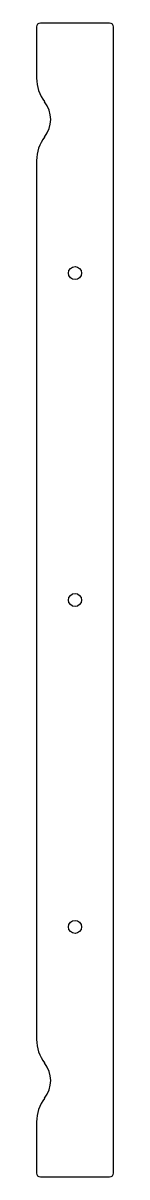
# Model space of a CAD drawing. Header units: millimetres. Extents: x 161 to 182, y -150 to 150.
import ezdxf

# ---------------------------------------------------------------- set-up
doc = ezdxf.new("R2010")
doc.units = ezdxf.units.MM

msp = doc.modelspace()

# ---------------------------------------------------------------- linework, layer by layer
at = {"color": 7, "linetype": 'Continuous', "lineweight": 25}
for p, q in [((161.5, 149), (161.5, 135.7)), ((180.5, 150), (162.5, 150)), ((181.5, -149), (181.5, 149)), ((161.5, 114.23), (161.5, -114.23)), ((161.5, -135.7), (161.5, -149)), ((162.5, -150), (180.5, -150))]:
    msp.add_line(p, q, dxfattribs=at)
for centre in [(171.5, 85), (171.5, 0), (171.5, -85)]:
    msp.add_circle(centre, 1.7, dxfattribs=at)
for centre, radius, start, end in [((180.5, 149), 1, 0, 90), ((162.5, 149), 1, 90, 180), ((171.5, 135.7), 10, 180, 217.8287), ((157.68, 124.96), 7.5, 322.1713, 37.8287), ((171.5, 114.23), 10, 142.1713, 180), ((171.5, -114.23), 10, 180, 217.8287), ((157.68, -124.96), 7.5, 322.1713, 37.8287), ((171.5, -135.7), 10, 142.1713, 180), ((162.5, -149), 1, 180, 270), ((180.5, -149), 1, 270, 360)]:
    msp.add_arc(centre, radius, start, end, dxfattribs=at)

doc.saveas('drawing.dxf')
